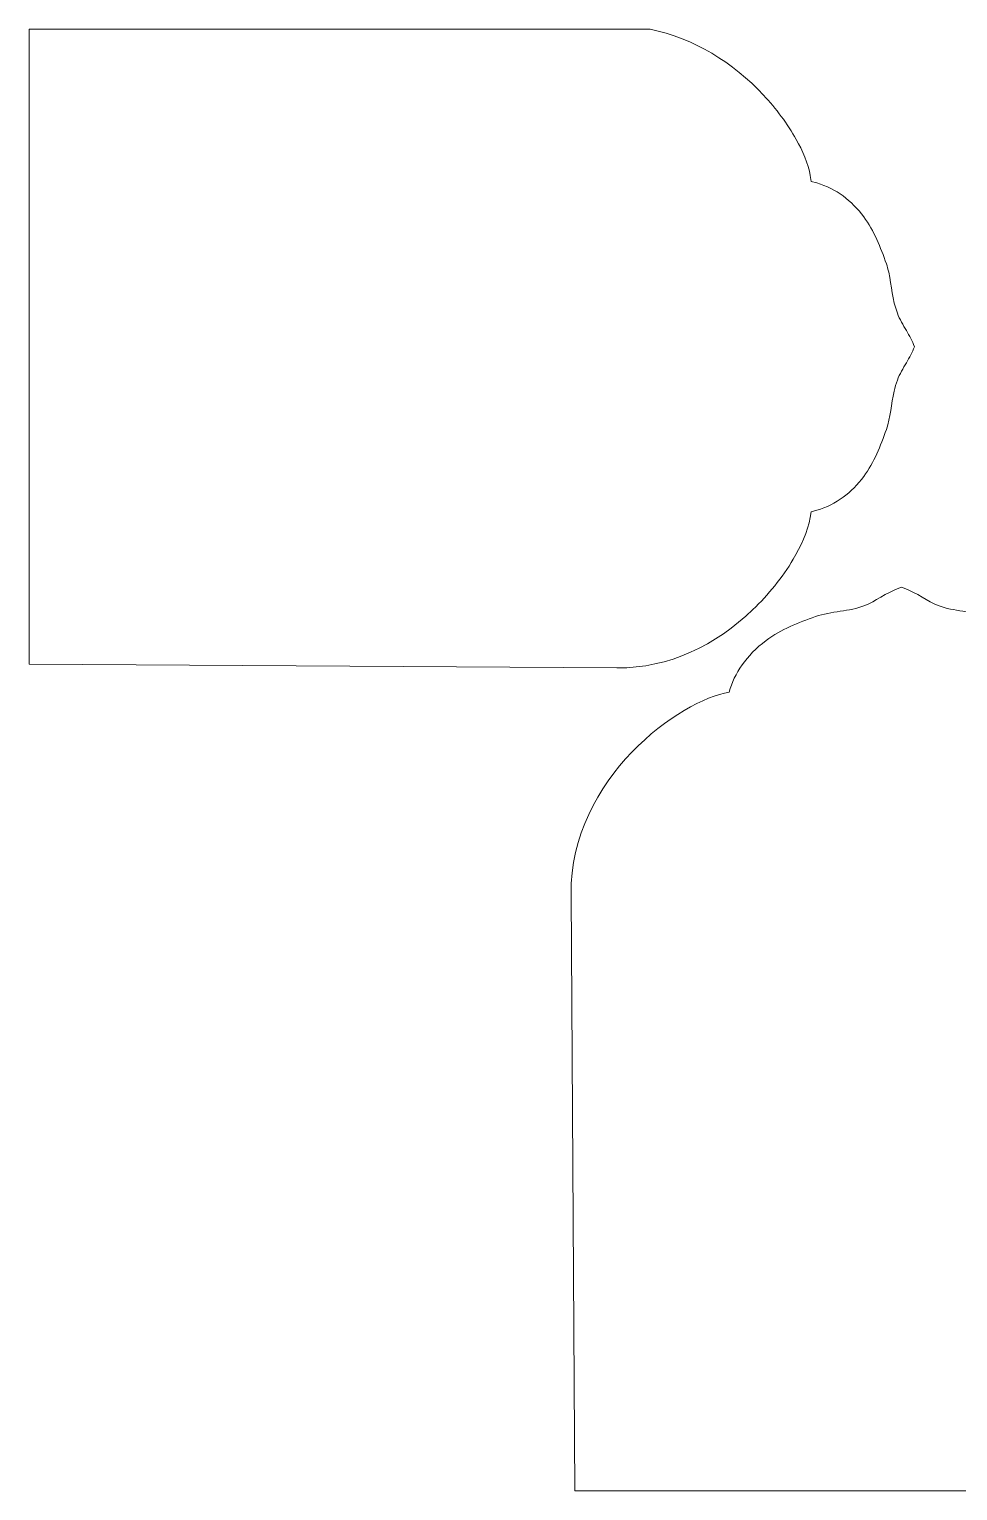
# Model space of a CAD drawing. Header units: centimetres. Extents: x -13.3 to 12.8, y -10.3 to 10.3.
# Drawn here: x -13.32 to -0.28, y -10.28 to 10.27 of the extents above; entities that cross this region are included whole.
import ezdxf

# ---------------------------------------------------------------- set-up
doc = ezdxf.new("R2010")
doc.units = ezdxf.units.CM
doc.header["$MEASUREMENT"] = 0
doc.layers.add('Layer 1', color=7, linetype='Continuous')

msp = doc.modelspace()

# ---------------------------------------------------------------- linework, layer by layer
at = {"layer": 'Layer 1', "color": 250, "lineweight": 18}
msp.add_open_spline([(-13.3223, 1.33858), (-13.3223, 1.33858), (-13.3223, 5.70484), (-13.3223, 5.70484), (-13.3223, 5.70484), (-13.3223, 5.70484), (-13.3223, 10.26668), (-13.3223, 10.26668), (-13.3223, 10.26668), (-13.3223, 10.26668), (-4.59994, 10.26668), (-4.59994, 10.26668), (-4.59994, 10.26668), (-3.98272, 10.13968), (-3.43408, 9.79932), (-3.00482, 9.33958), (-3.00482, 9.33958), (-2.82956, 9.15162), (-2.66954, 8.93826), (-2.54508, 8.71474), (-2.54508, 8.71474), (-2.4638, 8.56742), (-2.3749, 8.37692), (-2.3495, 8.20928), (-2.3495, 8.20928), (-2.3495, 8.20928), (-2.3368, 8.128), (-2.3368, 8.128), (-2.3368, 8.128), (-2.3368, 8.128), (-2.25806, 8.10514), (-2.25806, 8.10514), (-2.25806, 8.10514), (-1.9812, 8.0264), (-1.77038, 7.85622), (-1.59766, 7.63016), (-1.59766, 7.63016), (-1.45034, 7.43458), (-1.36144, 7.19836), (-1.28016, 6.96976), (-1.28016, 6.96976), (-1.26746, 6.93166), (-1.25476, 6.89102), (-1.24714, 6.85038), (-1.24714, 6.85038), (-1.20396, 6.65734), (-1.19634, 6.4643), (-1.12522, 6.2738), (-1.12522, 6.2738), (-1.0922, 6.18744), (-1.04394, 6.1087), (-0.99822, 6.02996), (-0.99822, 6.02996), (-0.95504, 5.9563), (-0.91694, 5.88264), (-0.88392, 5.8039), (-0.88392, 5.8039), (-0.91694, 5.72516), (-0.95504, 5.6515), (-0.99822, 5.57784), (-0.99822, 5.57784), (-1.04394, 5.4991), (-1.0922, 5.42036), (-1.12522, 5.334), (-1.12522, 5.334), (-1.14554, 5.2832), (-1.15824, 5.22986), (-1.17094, 5.17652), (-1.17094, 5.17652), (-1.21158, 5.00126), (-1.2192, 4.80822), (-1.28016, 4.64058), (-1.28016, 4.64058), (-1.36144, 4.41198), (-1.45034, 4.17576), (-1.59766, 3.98018), (-1.59766, 3.98018), (-1.76784, 3.75412), (-1.9812, 3.58394), (-2.25806, 3.5052), (-2.25806, 3.5052), (-2.25806, 3.5052), (-2.3368, 3.48234), (-2.3368, 3.48234), (-2.3368, 3.48234), (-2.3368, 3.48234), (-2.3495, 3.40106), (-2.3495, 3.40106), (-2.3495, 3.40106), (-2.37998, 3.20802), (-2.4892, 2.9845), (-2.58826, 2.81686), (-2.58826, 2.81686), (-2.74066, 2.55778), (-2.93878, 2.31648), (-3.15468, 2.1082), (-3.15468, 2.1082), (-3.67538, 1.60782), (-4.33324, 1.2827), (-5.06476, 1.28778), (-5.06476, 1.28778), (-5.06476, 1.28778), (-13.3223, 1.34112), (-13.3223, 1.34112), (-13.3223, 1.34112), (-13.3223, 1.34112), (-13.3223, 1.33858), (-13.3223, 1.33858)], degree=3, knots=[0, 0, 0, 0, 0.03571429, 0.03571429, 0.03571429, 0.03571429, 0.07142857, 0.07142857, 0.07142857, 0.07142857, 0.10714286, 0.10714286, 0.10714286, 0.10714286, 0.14285714, 0.14285714, 0.14285714, 0.14285714, 0.17857143, 0.17857143, 0.17857143, 0.17857143, 0.21428571, 0.21428571, 0.21428571, 0.21428571, 0.25, 0.25, 0.25, 0.25, 0.28571429, 0.28571429, 0.28571429, 0.28571429, 0.32142857, 0.32142857, 0.32142857, 0.32142857, 0.35714286, 0.35714286, 0.35714286, 0.35714286, 0.39285714, 0.39285714, 0.39285714, 0.39285714, 0.42857143, 0.42857143, 0.42857143, 0.42857143, 0.46428571, 0.46428571, 0.46428571, 0.46428571, 0.5, 0.5, 0.5, 0.5, 0.53571429, 0.53571429, 0.53571429, 0.53571429, 0.57142857, 0.57142857, 0.57142857, 0.57142857, 0.60714286, 0.60714286, 0.60714286, 0.60714286, 0.64285714, 0.64285714, 0.64285714, 0.64285714, 0.67857143, 0.67857143, 0.67857143, 0.67857143, 0.71428571, 0.71428571, 0.71428571, 0.71428571, 0.75, 0.75, 0.75, 0.75, 0.78571429, 0.78571429, 0.78571429, 0.78571429, 0.82142857, 0.82142857, 0.82142857, 0.82142857, 0.85714286, 0.85714286, 0.85714286, 0.85714286, 0.89285714, 0.89285714, 0.89285714, 0.89285714, 0.92857143, 0.92857143, 0.92857143, 0.92857143, 1, 1, 1, 1], dxfattribs=at)
at = {"layer": 'Layer 1', "color": 242, "lineweight": 18}
msp.add_open_spline([(3.52552, -1.41478), (3.80746, -0.01016), (5.10032, 0.85852), (5.6896, 0.94742), (5.6896, 0.94742), (5.7658, 1.21412), (5.92836, 1.4605), (6.2103, 1.67386), (6.2103, 1.67386), (6.42112, 1.83134), (6.66496, 1.92532), (6.90372, 2.00914), (6.90372, 2.00914), (7.12978, 2.08788), (7.37362, 2.08026), (7.59714, 2.16408), (7.59714, 2.16408), (7.747, 2.21996), (7.874, 2.3368), (8.11276, 2.42316), (8.11276, 2.42316), (8.34898, 2.3368), (8.47598, 2.21996), (8.62838, 2.16408), (8.62838, 2.16408), (8.8519, 2.08026), (9.09828, 2.09042), (9.3218, 2.00914), (9.3218, 2.00914), (9.5631, 1.92532), (9.80694, 1.83134), (10.01522, 1.67386), (10.01522, 1.67386), (10.29716, 1.4605), (10.45972, 1.21666), (10.53592, 0.94742), (10.53592, 0.94742), (11.20394, 0.84582), (12.76858, -0.25146), (12.75588, -1.89484), (12.75588, -1.89484), (12.75588, -1.89484), (12.70254, -10.27938), (12.70254, -10.27938), (12.70254, -10.27938), (12.70254, -10.27938), (8.21182, -10.27938), (8.21182, -10.27938), (8.21182, -10.27938), (8.21182, -10.27938), (3.52298, -10.27938), (3.52298, -10.27938), (3.52298, -10.27938), (3.52298, -10.27938), (-1.16586, -10.27938), (-1.16586, -10.27938), (-1.16586, -10.27938), (-1.16586, -10.27938), (-5.65658, -10.27938), (-5.65658, -10.27938), (-5.65658, -10.27938), (-5.65658, -10.27938), (-5.70992, -1.89484), (-5.70992, -1.89484), (-5.70992, -1.89484), (-5.72262, -0.25146), (-4.15798, 0.84328), (-3.48996, 0.94742), (-3.48996, 0.94742), (-3.41376, 1.21412), (-3.2512, 1.4605), (-2.96926, 1.67386), (-2.96926, 1.67386), (-2.75844, 1.83134), (-2.5146, 1.92532), (-2.27584, 2.00914), (-2.27584, 2.00914), (-2.04978, 2.08788), (-1.80594, 2.08026), (-1.58242, 2.16408), (-1.58242, 2.16408), (-1.43256, 2.21996), (-1.30556, 2.3368), (-1.0668, 2.42316), (-1.0668, 2.42316), (-0.83058, 2.3368), (-0.70358, 2.21996), (-0.55118, 2.16408), (-0.55118, 2.16408), (-0.32766, 2.08026), (-0.08128, 2.09042), (0.14224, 2.00914), (0.14224, 2.00914), (0.38354, 1.92532), (0.62738, 1.83134), (0.83566, 1.67386), (0.83566, 1.67386), (1.1176, 1.4605), (1.28016, 1.21666), (1.35636, 0.94742), (1.35636, 0.94742), (1.94564, 0.85598), (3.2385, -0.0127), (3.52044, -1.41478), (3.52044, -1.41478), (3.52044, -1.41478), (3.52552, -1.41478), (3.52552, -1.41478)], degree=3, knots=[0, 0, 0, 0, 0.03571429, 0.03571429, 0.03571429, 0.03571429, 0.07142857, 0.07142857, 0.07142857, 0.07142857, 0.10714286, 0.10714286, 0.10714286, 0.10714286, 0.14285714, 0.14285714, 0.14285714, 0.14285714, 0.17857143, 0.17857143, 0.17857143, 0.17857143, 0.21428571, 0.21428571, 0.21428571, 0.21428571, 0.25, 0.25, 0.25, 0.25, 0.28571429, 0.28571429, 0.28571429, 0.28571429, 0.32142857, 0.32142857, 0.32142857, 0.32142857, 0.35714286, 0.35714286, 0.35714286, 0.35714286, 0.39285714, 0.39285714, 0.39285714, 0.39285714, 0.42857143, 0.42857143, 0.42857143, 0.42857143, 0.46428571, 0.46428571, 0.46428571, 0.46428571, 0.5, 0.5, 0.5, 0.5, 0.53571429, 0.53571429, 0.53571429, 0.53571429, 0.57142857, 0.57142857, 0.57142857, 0.57142857, 0.60714286, 0.60714286, 0.60714286, 0.60714286, 0.64285714, 0.64285714, 0.64285714, 0.64285714, 0.67857143, 0.67857143, 0.67857143, 0.67857143, 0.71428571, 0.71428571, 0.71428571, 0.71428571, 0.75, 0.75, 0.75, 0.75, 0.78571429, 0.78571429, 0.78571429, 0.78571429, 0.82142857, 0.82142857, 0.82142857, 0.82142857, 0.85714286, 0.85714286, 0.85714286, 0.85714286, 0.89285714, 0.89285714, 0.89285714, 0.89285714, 0.92857143, 0.92857143, 0.92857143, 0.92857143, 1, 1, 1, 1], dxfattribs=at)

doc.saveas('drawing.dxf')
